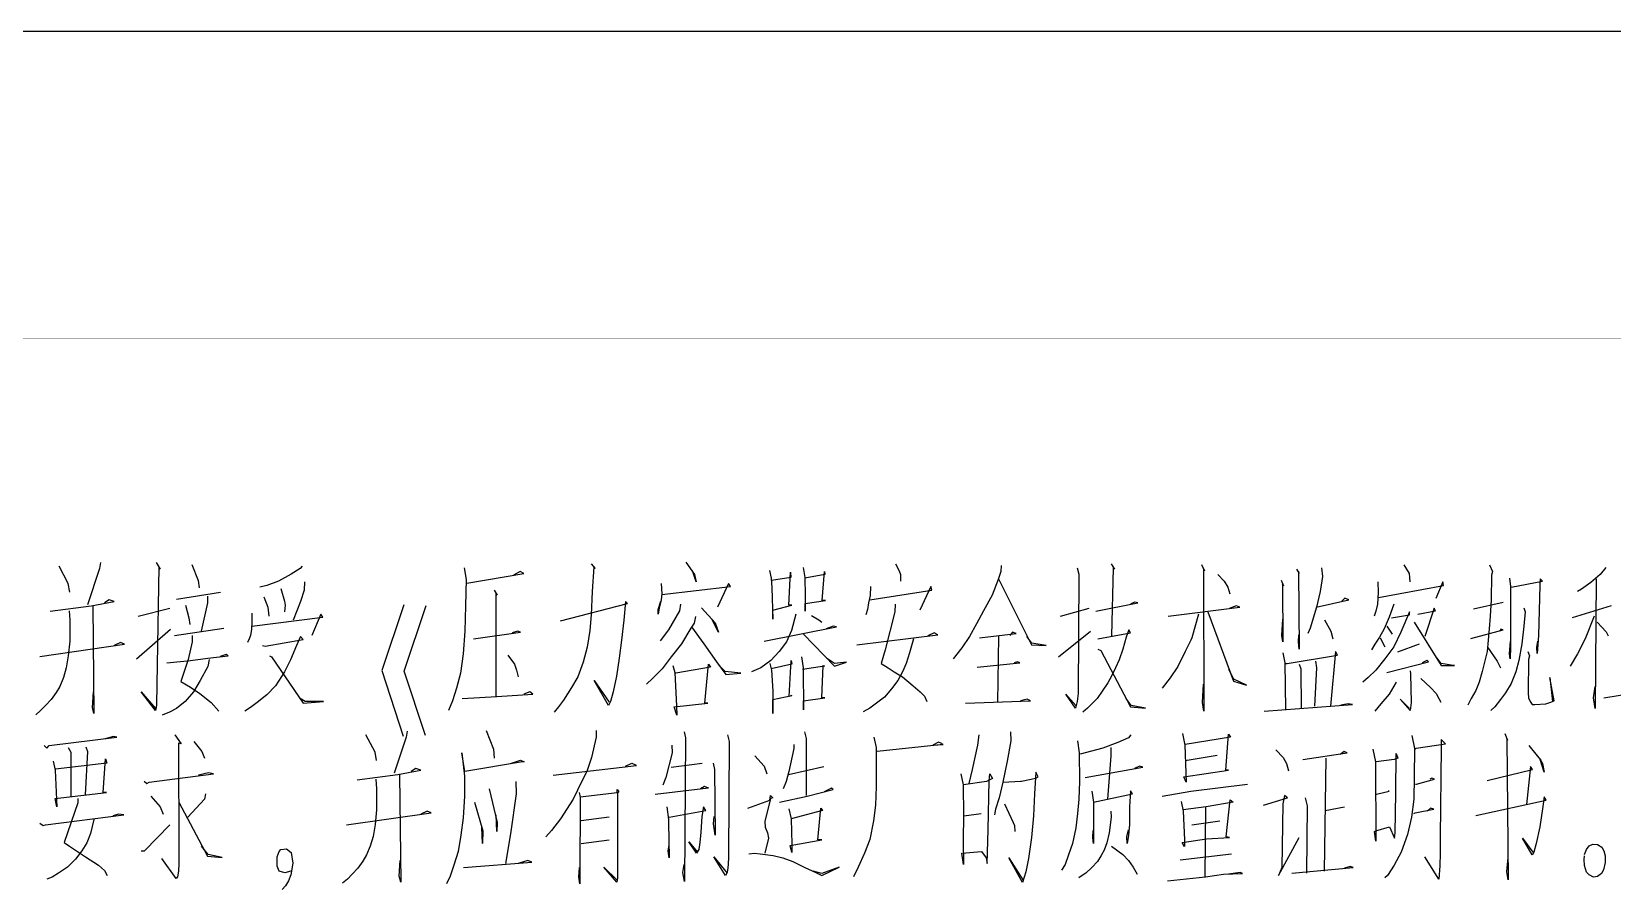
# Model space of a CAD drawing. Extents: x 0 to 2376, y 0 to 3364.
# Drawn here: x 2043 to 2249.2, y 3252.1 to 3364 of the extents above; entities that cross this region are included whole.
import ezdxf

# ---------------------------------------------------------------- set-up
doc = ezdxf.new("R2010")
doc.units = 0
doc.header["$MEASUREMENT"] = 0
doc.layers.add('6', color=7, linetype='Continuous')
doc.layers.add('8', color=7, linetype='Continuous')

# ---------------------------------------------------------------- blocks, each defined once
blk = doc.blocks.new('BLKENT83')
at = {"layer": '8', "color": 15, "linetype": 'Continuous'}
blk.add_line((2376, 3364), (0, 3364), dxfattribs=at)
at = {"layer": '8', "color": 7, "linetype": 'Continuous', "const_width": 0.03}
blk.add_lwpolyline([(2336, 3324), (100, 3324)], dxfattribs=at)
blk = doc.blocks.new('BLKENT139')
at = {"layer": '8', "color": 2, "linetype": 'Continuous'}
for p, q in [((2051.97, 3294.72), (2051.87, 3293.93)), ((2059.24, 3294.72), (2059.77, 3293.85)), ((2063.9, 3294.48), (2064.73, 3292.36)), ((2115.97, 3294.56), (2116.5, 3293.93)), ((2128.31, 3294.79), (2129.46, 3293.15)), ((2155.66, 3294.56), (2156.13, 3293.62)), ((2183.79, 3294.56), (2184.21, 3293.85)), ((2195.56, 3294.48), (2195.97, 3293.62)), ((2221.96, 3294.4), (2222.64, 3293.3)), ((2233.15, 3294.4), (2233.52, 3293.54)), ((2047.79, 3291.97), (2046.59, 3294.24)), ((2051.87, 3293.93), (2050.3, 3289.22)), ((2059.61, 3294.17), (2059.4, 3281.38)), ((2059.77, 3293.85), (2059.61, 3294.17)), ((2064.73, 3292.36), (2064.84, 3291.42)), ((2076.86, 3293.22), (2075.19, 3292.28)), ((2078.01, 3293.93), (2076.86, 3293.22)), ((2078.28, 3294.24), (2078.01, 3293.93)), ((2099.4, 3294.01), (2099.66, 3292.52)), ((2099.66, 3292.52), (2099.61, 3289.07)), ((2099.77, 3292.05), (2107.19, 3293.3)), ((2106.72, 3293.54), (2105.83, 3293.07)), ((2107.19, 3293.3), (2106.72, 3293.54)), ((2116.34, 3294.17), (2116.13, 3290.95)), ((2116.5, 3293.93), (2116.34, 3294.17)), ((2129.67, 3292.21), (2129.2, 3293.62)), ((2129.46, 3293.15), (2129.67, 3292.21)), ((2139.24, 3293.7), (2139.45, 3292.68)), ((2139.45, 3292.68), (2139.56, 3291.42)), ((2142.01, 3292.75), (2139.5, 3292.36)), ((2141.75, 3289.15), (2141.96, 3293.46)), ((2141.96, 3293.46), (2142.01, 3292.75)), ((2143.63, 3294.09), (2143.84, 3292.75)), ((2146.46, 3293.15), (2143.84, 3292.68)), ((2143.84, 3292.75), (2143.9, 3290.4)), ((2146.09, 3289.77), (2146.41, 3293.54)), ((2146.41, 3293.54), (2146.46, 3293.15)), ((2156.13, 3293.62), (2156.34, 3293.15)), ((2156.34, 3293.15), (2156.34, 3292.75)), ((2156.34, 3292.75), (2156.34, 3292.28)), ((2169.05, 3292.52), (2168.26, 3290.48)), ((2169.41, 3293.54), (2169.05, 3292.52)), ((2169.1, 3292.6), (2173.39, 3283.97)), ((2169.46, 3294.32), (2169.41, 3293.54)), ((2179.35, 3294.01), (2179.56, 3293.22)), ((2179.56, 3293.22), (2179.5, 3277.62)), ((2184.05, 3294.01), (2183.84, 3285.15)), ((2184.21, 3293.85), (2184.05, 3294.01)), ((2195.97, 3293.62), (2195.82, 3293.93)), ((2195.82, 3293.93), (2195.87, 3275.34)), ((2197.7, 3293.15), (2198.54, 3292.28)), ((2205.96, 3292.44), (2206.27, 3291.66)), ((2207.95, 3293.85), (2208.31, 3293.3)), ((2208.31, 3293.3), (2208.21, 3293.54)), ((2208.21, 3293.54), (2208.31, 3283.42)), ((2211.35, 3292.91), (2211.03, 3290.95)), ((2211.24, 3294.01), (2211.35, 3292.91)), ((2222.64, 3293.3), (2222.69, 3292.75)), ((2222.69, 3292.75), (2222.74, 3292.21)), ((2233.41, 3293.07), (2233.36, 3289.85)), ((2233.52, 3293.54), (2233.41, 3293.07)), ((2235.76, 3292.68), (2235.87, 3291.58)), ((2239.74, 3292.6), (2239.69, 3291.73)), ((2240.05, 3292.28), (2239.74, 3292.6)), ((2247.58, 3293.15), (2246.33, 3292.13)), ((2247.06, 3292.6), (2246.9, 3275.66)), ((2248.31, 3294.09), (2247.58, 3293.15)), ((2048, 3290.87), (2047.79, 3291.97)), ((2061.91, 3289.93), (2067.66, 3290.87)), ((2065.94, 3290.32), (2065.94, 3289.46)), ((2073.67, 3291.73), (2072.78, 3291.5)), ((2073.31, 3290.24), (2073.83, 3288.91)), ((2075.19, 3292.28), (2073.67, 3291.73)), ((2075.5, 3291.34), (2075.97, 3289.7)), ((2078.54, 3291.11), (2078.07, 3289.62)), ((2078.59, 3292.21), (2078.54, 3291.11)), ((2103.32, 3291.11), (2103.74, 3290.48)), ((2103.74, 3290.48), (2103.53, 3290.64)), ((2103.53, 3290.64), (2103.53, 3277.3)), ((2116.13, 3290.95), (2115.97, 3287.89)), ((2125.12, 3291.97), (2125.18, 3290.64)), ((2125.18, 3290.64), (2125.12, 3289.85)), ((2125.18, 3290.56), (2134.17, 3291.58)), ((2133.91, 3291.97), (2132.44, 3288.91)), ((2134.17, 3291.58), (2133.91, 3291.97)), ((2139.56, 3291.42), (2139.66, 3287.34)), ((2143.9, 3290.4), (2143.9, 3288.36)), ((2152.37, 3290.4), (2152.16, 3289.46)), ((2152.31, 3289.85), (2160.42, 3291.11)), ((2152.42, 3291.58), (2152.37, 3290.4)), ((2160.26, 3291.58), (2158.85, 3288.52)), ((2160.42, 3291.11), (2160.26, 3291.58)), ((2168.26, 3290.48), (2167.16, 3288.44)), ((2198.54, 3292.28), (2199.01, 3291.5)), ((2199.01, 3291.5), (2199.27, 3290.64)), ((2206.27, 3291.66), (2206.12, 3291.89)), ((2206.12, 3291.89), (2206.17, 3284.36)), ((2211.03, 3290.95), (2210.56, 3288.91)), ((2218.61, 3290.79), (2218.51, 3289.3)), ((2218.56, 3292.21), (2218.61, 3290.79)), ((2218.67, 3290.17), (2227.14, 3291.73)), ((2227.03, 3292.21), (2226.14, 3290.01)), ((2227.14, 3291.73), (2227.03, 3292.21)), ((2235.87, 3291.58), (2235.87, 3283.73)), ((2235.97, 3291.5), (2240.05, 3292.28)), ((2239.69, 3291.73), (2239.53, 3285.22)), ((2245.12, 3291.26), (2244.6, 3290.95)), ((2246.33, 3292.13), (2245.12, 3291.26)), ((2045.44, 3288.36), (2050.77, 3289.07)), ((2047.9, 3288.44), (2048, 3287.19)), ((2050.77, 3289.07), (2053.75, 3289.62)), ((2050.98, 3289.07), (2051.14, 3275.03)), ((2053.13, 3289.85), (2052.5, 3289.46)), ((2053.75, 3289.62), (2053.13, 3289.85)), ((2056.89, 3287.73), (2061.02, 3288.75)), ((2063.06, 3289.15), (2063.53, 3287.5)), ((2065.94, 3289.46), (2065.1, 3285.77)), ((2073.83, 3288.91), (2073.94, 3287.73)), ((2075.97, 3289.7), (2076.08, 3289.15)), ((2076.08, 3289.15), (2075.97, 3288.28)), ((2078.07, 3289.62), (2077.12, 3287.19)), ((2091.56, 3289.19), (2088.68, 3280.63)), ((2091.61, 3280.55), (2094.48, 3289.11)), ((2099.61, 3289.07), (2099.5, 3285.77)), ((2112, 3287.11), (2120.73, 3289.38)), ((2120.47, 3289.62), (2120.26, 3287.19)), ((2120.73, 3289.38), (2120.47, 3289.62)), ((2124.71, 3288.6), (2125.07, 3289.7)), ((2124.86, 3288.75), (2124.71, 3287.97)), ((2124.71, 3287.97), (2124.71, 3288.6)), ((2125.12, 3289.85), (2124.86, 3288.75)), ((2127.48, 3288.44), (2126.07, 3285.93)), ((2127.63, 3289.3), (2127.48, 3288.44)), ((2130.35, 3288.83), (2132.13, 3286.87)), ((2139.66, 3288.52), (2142.17, 3289.15)), ((2139.66, 3287.34), (2139.66, 3288.52)), ((2142.17, 3289.15), (2141.75, 3289.15)), ((2143.9, 3289.38), (2146.56, 3289.77)), ((2143.9, 3288.36), (2143.9, 3289.38)), ((2146.56, 3289.77), (2146.09, 3289.77)), ((2152, 3288.6), (2151.79, 3287.89)), ((2152.16, 3289.46), (2152, 3288.6)), ((2155.56, 3288.28), (2154.3, 3283.34)), ((2155.61, 3289.3), (2155.56, 3288.28)), ((2167.16, 3288.44), (2166.22, 3286.72)), ((2177.2, 3287.73), (2180.92, 3288.75)), ((2181.8, 3288.36), (2187.29, 3289.46)), ((2186.82, 3289.54), (2186.3, 3289.3)), ((2187.29, 3289.46), (2186.82, 3289.54)), ((2191.22, 3287.73), (2200.58, 3288.91)), ((2196.39, 3288.28), (2199.74, 3279.26)), ((2200.16, 3289.07), (2199.27, 3288.75)), ((2200.58, 3288.91), (2200.16, 3289.07)), ((2210.56, 3288.91), (2209.73, 3286.17)), ((2210.51, 3288.91), (2214.8, 3289.85)), ((2214.27, 3290.09), (2213.86, 3289.7)), ((2214.8, 3289.85), (2214.27, 3290.09)), ((2218.3, 3288.36), (2218.09, 3287.73)), ((2218.51, 3289.3), (2218.3, 3288.36)), ((2220.65, 3289.3), (2220.03, 3287.58)), ((2222.69, 3288.28), (2221.59, 3285.62)), ((2222.69, 3287.89), (2222.69, 3288.28)), ((2223.79, 3287.97), (2226.09, 3288.44)), ((2225.93, 3288.75), (2224.68, 3285.07)), ((2226.09, 3288.44), (2225.93, 3288.75)), ((2231.06, 3288.68), (2234.93, 3289.54)), ((2233.36, 3289.85), (2233.2, 3287.73)), ((2237.59, 3288.83), (2237.8, 3288.28)), ((2237.8, 3288.28), (2237.59, 3286.4)), ((2248.99, 3289.07), (2243.92, 3287.5)), ((2048, 3287.19), (2048, 3284.44)), ((2061.65, 3285.22), (2068.08, 3286.17)), ((2063.53, 3287.5), (2063.63, 3286.64)), ((2071.74, 3286.95), (2071.69, 3286.01)), ((2071.74, 3288.13), (2071.74, 3286.95)), ((2071.74, 3286.4), (2080.99, 3287.58)), ((2080.73, 3287.97), (2079.53, 3285.22)), ((2080.99, 3287.58), (2080.73, 3287.97)), ((2115.97, 3287.89), (2115.82, 3285.85)), ((2120.26, 3287.19), (2119.95, 3284.6)), ((2128.99, 3286.17), (2127.74, 3284.13)), ((2129.41, 3286.79), (2128.99, 3286.17)), ((2129.05, 3286.32), (2130.67, 3284.13)), ((2129.57, 3287.66), (2129.41, 3286.79)), ((2132.6, 3285.62), (2131.77, 3287.26)), ((2132.13, 3286.87), (2132.6, 3285.62)), ((2138.56, 3284.44), (2147.97, 3286.32)), ((2142.69, 3287.97), (2142.12, 3285.85)), ((2144.73, 3287.81), (2145.67, 3287.26)), ((2145.67, 3287.26), (2146.04, 3286.95)), ((2147.56, 3286.4), (2146.61, 3286.09)), ((2147.97, 3286.32), (2147.56, 3286.4)), ((2166.22, 3286.72), (2165.33, 3285.07)), ((2195.19, 3287.97), (2194.3, 3284.91)), ((2206.07, 3285.22), (2206.17, 3287.34)), ((2209.73, 3286.17), (2209.46, 3285.46)), ((2211.61, 3287.26), (2212.44, 3285.77)), ((2220.03, 3287.58), (2219.4, 3286.09)), ((2219.76, 3286.4), (2220.44, 3285.38)), ((2220.34, 3287.5), (2222.69, 3287.89)), ((2223.32, 3286.95), (2226.82, 3281.3)), ((2233.2, 3287.73), (2233.1, 3286.09)), ((2237.59, 3286.4), (2237.33, 3284.13)), ((2246.8, 3287.73), (2245.59, 3284.75)), ((2247.16, 3286.95), (2248.37, 3285.7)), ((2044.08, 3282.48), (2055.11, 3284.05)), ((2048, 3284.44), (2047.79, 3282.56)), ((2054.59, 3284.28), (2053.75, 3283.89)), ((2055.11, 3284.05), (2054.59, 3284.28)), ((2056.68, 3282.17), (2061.13, 3286.01)), ((2063.95, 3284.36), (2063.43, 3282.09)), ((2063.95, 3285.22), (2063.95, 3284.36)), ((2071.37, 3284.75), (2071.16, 3284.28)), ((2071.53, 3285.22), (2071.37, 3284.75)), ((2071.69, 3286.01), (2071.53, 3285.22)), ((2073.46, 3283.81), (2078.43, 3284.68)), ((2078.07, 3285.07), (2077.54, 3283.89)), ((2078.43, 3284.68), (2078.07, 3285.07)), ((2099.5, 3285.77), (2099.29, 3282.79)), ((2100.65, 3284.75), (2106.77, 3285.62)), ((2106.41, 3285.77), (2105.67, 3285.54)), ((2106.77, 3285.62), (2106.41, 3285.77)), ((2115.82, 3285.85), (2115.45, 3283.66)), ((2119.95, 3284.6), (2119.63, 3282.24)), ((2126.07, 3285.93), (2124.97, 3284.52)), ((2127.74, 3284.13), (2126.43, 3282.4)), ((2130.67, 3284.13), (2132.34, 3281.77)), ((2141.44, 3284.36), (2140.5, 3283.11)), ((2142.12, 3285.85), (2141.44, 3284.36)), ((2143.69, 3285.38), (2147.71, 3281.22)), ((2150.64, 3283.97), (2161.2, 3285.3)), ((2158.01, 3284.75), (2157.49, 3282.95)), ((2160.73, 3285.54), (2159.9, 3285.15)), ((2161.2, 3285.3), (2160.73, 3285.54)), ((2165.33, 3285.07), (2164.34, 3283.58)), ((2166.64, 3284.91), (2171.4, 3285.46)), ((2169.1, 3285.07), (2168.99, 3276.44)), ((2170.93, 3285.62), (2170.56, 3285.22)), ((2171.4, 3285.46), (2170.93, 3285.62)), ((2173.44, 3284.21), (2172.81, 3285.07)), ((2175.32, 3283.89), (2173.44, 3284.21)), ((2176.94, 3282.4), (2181.12, 3285.77)), ((2182.07, 3284.75), (2186.3, 3285.54)), ((2185.73, 3284.99), (2185.31, 3283.42)), ((2186.09, 3285.93), (2185.73, 3284.99)), ((2186.3, 3285.54), (2186.09, 3285.93)), ((2194.2, 3284.6), (2193.46, 3283.11)), ((2194.3, 3284.91), (2194.2, 3284.6)), ((2206.17, 3284.36), (2206.07, 3285.22)), ((2208.21, 3284.36), (2208.26, 3285.3)), ((2208.31, 3283.42), (2208.21, 3284.36)), ((2212.44, 3285.77), (2212.71, 3284.75)), ((2218.2, 3284.05), (2217.73, 3283.34)), ((2218.77, 3284.99), (2218.2, 3284.05)), ((2219.4, 3286.09), (2218.77, 3284.99)), ((2218.88, 3284.91), (2219.5, 3283.73)), ((2221.59, 3285.62), (2220.65, 3283.73)), ((2223.95, 3284.05), (2221.12, 3283.03)), ((2230.69, 3284.83), (2234.93, 3285.93)), ((2232.94, 3284.6), (2232.84, 3283.11)), ((2233.1, 3286.09), (2232.94, 3284.6)), ((2234.61, 3286.01), (2234.46, 3285.77)), ((2234.93, 3285.93), (2234.61, 3286.01)), ((2235.76, 3282.79), (2235.87, 3284.44)), ((2237.33, 3284.13), (2236.97, 3281.93)), ((2239.32, 3283.66), (2239.42, 3284.44)), ((2239.53, 3285.22), (2239.37, 3282.87)), ((2245.59, 3284.75), (2244.6, 3282.79)), ((2248.37, 3285.7), (2248.63, 3285.15)), ((2047.79, 3282.56), (2047.53, 3280.99)), ((2063.43, 3282.09), (2062.48, 3279.19)), ((2063.74, 3281.93), (2065.99, 3282.24)), ((2065.99, 3282.24), (2068.65, 3282.56)), ((2066.14, 3282.09), (2065.99, 3281.15)), ((2068.39, 3282.72), (2067.61, 3282.48)), ((2068.65, 3282.56), (2068.39, 3282.72)), ((2073.1, 3283.89), (2073.46, 3283.81)), ((2074.04, 3282.56), (2074.3, 3282.4)), ((2074.3, 3282.4), (2078.43, 3276.36)), ((2076.76, 3282.01), (2075.97, 3280.44)), ((2077.54, 3283.89), (2076.76, 3282.01)), ((2099.29, 3282.79), (2098.93, 3280.28)), ((2105.1, 3282.64), (2105.99, 3281.46)), ((2115.45, 3283.66), (2114.93, 3281.7)), ((2119.63, 3282.24), (2119.27, 3279.89)), ((2126.43, 3282.4), (2125.23, 3280.83)), ((2140.5, 3283.11), (2139.4, 3281.93)), ((2143.43, 3282.4), (2143.63, 3280.99)), ((2147.71, 3281.54), (2146.67, 3282.24)), ((2154.3, 3283.34), (2153.78, 3281.54)), ((2157.49, 3282.95), (2157.07, 3281.54)), ((2164.34, 3283.58), (2163.19, 3282.17)), ((2173.39, 3283.97), (2175.32, 3283.89)), ((2182.07, 3283.42), (2182.43, 3283.26)), ((2182.43, 3283.26), (2186.3, 3275.89)), ((2184.84, 3282.01), (2184.37, 3280.99)), ((2185.31, 3283.42), (2184.84, 3282.01)), ((2193.46, 3283.11), (2192.47, 3281.15)), ((2206.17, 3282.95), (2206.43, 3281.62)), ((2206.74, 3281.54), (2213.33, 3282.64)), ((2213.07, 3283.11), (2212.39, 3275.97)), ((2213.33, 3282.64), (2213.07, 3283.11)), ((2219.5, 3282.17), (2218.3, 3280.68)), ((2220.65, 3283.73), (2219.5, 3282.17)), ((2226.82, 3281.54), (2226.3, 3282.24)), ((2232.84, 3283.11), (2232.47, 3281.7)), ((2232.89, 3283.66), (2234.14, 3281.85)), ((2235.82, 3282.17), (2235.76, 3282.79)), ((2235.87, 3283.73), (2235.82, 3282.17)), ((2238.12, 3283.11), (2238.33, 3282.56)), ((2238.22, 3282.09), (2238.17, 3277.7)), ((2238.33, 3282.56), (2238.22, 3282.09)), ((2239.37, 3282.87), (2239.32, 3283.66)), ((2244.6, 3282.79), (2243.66, 3281.22)), ((2047.53, 3280.99), (2047.16, 3279.73)), ((2059.4, 3281.38), (2059.29, 3276.21)), ((2060.65, 3281.62), (2063.74, 3281.93)), ((2065.99, 3281.15), (2064.99, 3279.34)), ((2075.97, 3280.44), (2074.82, 3278.64)), ((2088.68, 3280.63), (2091.45, 3272.07)), ((2094.38, 3272.15), (2091.61, 3280.55)), ((2098.93, 3280.28), (2098.41, 3278.32)), ((2105.99, 3281.46), (2106.25, 3280.68)), ((2106.25, 3280.68), (2106.46, 3279.81)), ((2114.93, 3281.7), (2114.25, 3279.81)), ((2125.23, 3280.83), (2123.97, 3279.58)), ((2126.64, 3281.3), (2126.9, 3280.36)), ((2126.9, 3280.36), (2127.11, 3275.97)), ((2131.56, 3281.07), (2127.01, 3280.28)), ((2130.82, 3276.36), (2131.29, 3281.46)), ((2131.29, 3281.46), (2131.56, 3281.07)), ((2132.34, 3281.77), (2133.54, 3280.13)), ((2133.44, 3280.52), (2132.6, 3281.38)), ((2135.48, 3280.28), (2133.44, 3280.52)), ((2133.54, 3280.13), (2135.48, 3280.28)), ((2138.09, 3280.99), (2136.89, 3280.44)), ((2139.4, 3281.93), (2138.09, 3280.99)), ((2139.29, 3281.54), (2139.5, 3280.68)), ((2142.17, 3281.46), (2139.45, 3280.83)), ((2139.5, 3280.68), (2139.66, 3277.93)), ((2141.8, 3277.22), (2142.07, 3281.93)), ((2142.07, 3281.93), (2142.17, 3281.46)), ((2146.41, 3281.22), (2143.53, 3280.75)), ((2143.63, 3280.99), (2143.69, 3275.5)), ((2146.04, 3277.07), (2146.25, 3281.3)), ((2146.25, 3281.3), (2146.41, 3281.22)), ((2147.71, 3281.22), (2149.28, 3281.7)), ((2149.28, 3281.7), (2147.71, 3281.54)), ((2153.78, 3281.54), (2154.72, 3280.99)), ((2154.72, 3280.99), (2155.5, 3280.44)), ((2155.5, 3280.44), (2156.6, 3279.81)), ((2156.6, 3280.44), (2155.97, 3279.34)), ((2157.07, 3281.54), (2156.6, 3280.44)), ((2166.33, 3281.07), (2171.87, 3281.62)), ((2171.56, 3281.77), (2171.14, 3281.62)), ((2171.87, 3281.62), (2171.56, 3281.77)), ((2183.9, 3279.97), (2183.37, 3279.03)), ((2184.37, 3280.99), (2183.9, 3279.97)), ((2192.47, 3281.15), (2191.48, 3279.66)), ((2199.79, 3279.5), (2199.16, 3280.75)), ((2206.43, 3281.62), (2206.54, 3275.58)), ((2206.43, 3281.54), (2206.74, 3281.54)), ((2208.31, 3281.46), (2208.52, 3280.83)), ((2208.52, 3280.83), (2208.57, 3275.66)), ((2210.56, 3280.99), (2210.3, 3275.97)), ((2210.46, 3281.85), (2210.56, 3280.99)), ((2218.3, 3280.68), (2217.31, 3279.73)), ((2219.76, 3280.36), (2225.2, 3281.77)), ((2222.8, 3280.6), (2222.85, 3280.21)), ((2222.85, 3280.21), (2222.9, 3276.44)), ((2224.94, 3281.93), (2224.37, 3281.62)), ((2225.2, 3281.77), (2224.94, 3281.93)), ((2228.39, 3281.3), (2226.82, 3281.54)), ((2226.82, 3281.3), (2228.55, 3281.3)), ((2228.55, 3281.3), (2228.39, 3281.3)), ((2232.16, 3280.52), (2231.79, 3279.11)), ((2232.47, 3281.7), (2232.16, 3280.52)), ((2234.14, 3281.85), (2234.56, 3280.99)), ((2236.55, 3280.44), (2235.97, 3278.95)), ((2236.97, 3281.93), (2236.55, 3280.44)), ((2046.69, 3278.56), (2046.22, 3277.77)), ((2047.16, 3279.73), (2046.69, 3278.56)), ((2062.48, 3279.19), (2063.74, 3278.48)), ((2063.74, 3278.48), (2064.94, 3277.62)), ((2064.99, 3279.34), (2064.11, 3277.85)), ((2074.82, 3278.64), (2073.67, 3277.46)), ((2098.41, 3278.32), (2097.88, 3276.68)), ((2113.41, 3278.4), (2112.37, 3276.75)), ((2114.25, 3279.81), (2113.41, 3278.4)), ((2118.22, 3276.05), (2116.39, 3279.34)), ((2116.39, 3279.34), (2118.33, 3276.52)), ((2119.27, 3279.89), (2118.85, 3277.85)), ((2123.97, 3279.58), (2123.19, 3278.87)), ((2139.66, 3277.93), (2139.66, 3277.54)), ((2155.14, 3278.24), (2154.25, 3277.15)), ((2155.97, 3279.34), (2155.14, 3278.24)), ((2156.6, 3279.81), (2157.96, 3278.64)), ((2157.96, 3278.64), (2158.9, 3277.85)), ((2182.64, 3277.93), (2181.96, 3276.99)), ((2183.37, 3279.03), (2182.64, 3277.93)), ((2191.48, 3279.66), (2190.43, 3278.32)), ((2195.71, 3276.44), (2195.82, 3278.87)), ((2199.74, 3279.26), (2201.46, 3278.72)), ((2201.46, 3278.72), (2199.79, 3279.5)), ((2217.31, 3279.73), (2216.63, 3279.11)), ((2220.97, 3279.11), (2220.03, 3277.54)), ((2224.16, 3279.58), (2225.46, 3278.4)), ((2225.46, 3278.4), (2226.2, 3277.62)), ((2231.37, 3278.01), (2230.74, 3276.99)), ((2231.79, 3279.11), (2231.37, 3278.01)), ((2235.97, 3278.95), (2235.24, 3277.7)), ((2241.57, 3276.68), (2240.99, 3279.73)), ((2240.99, 3279.73), (2241.36, 3276.6)), ((2246.69, 3277.07), (2246.9, 3278.56)), ((2248.05, 3277.07), (2254.9, 3278.17)), ((2044.81, 3276.05), (2044.18, 3275.42)), ((2045.54, 3276.83), (2044.81, 3276.05)), ((2046.22, 3277.77), (2045.54, 3276.83)), ((2050.93, 3275.81), (2051.09, 3277.85)), ((2051.14, 3275.03), (2050.93, 3275.81)), ((2059.14, 3275.42), (2057.31, 3277.85)), ((2057.31, 3277.85), (2059.14, 3275.66)), ((2059.24, 3275.81), (2059.14, 3275.42)), ((2059.29, 3276.21), (2059.24, 3275.81)), ((2063.01, 3276.6), (2061.91, 3275.66)), ((2064.11, 3277.85), (2063.01, 3276.6)), ((2064.94, 3277.62), (2066.41, 3276.44)), ((2066.41, 3276.44), (2067.4, 3275.34)), ((2071.53, 3275.81), (2070.8, 3275.34)), ((2072.42, 3276.44), (2071.53, 3275.81)), ((2073.67, 3277.46), (2072.42, 3276.44)), ((2078.69, 3276.6), (2078.01, 3276.99)), ((2078.43, 3276.36), (2081.05, 3276.6)), ((2081.05, 3276.6), (2078.69, 3276.6)), ((2097.88, 3276.68), (2097.36, 3275.42)), ((2099.14, 3276.99), (2103.69, 3277.22)), ((2103.69, 3277.22), (2108.39, 3277.54)), ((2107.97, 3277.85), (2107.19, 3277.54)), ((2108.39, 3277.54), (2107.97, 3277.85)), ((2111.74, 3275.89), (2111.16, 3275.19)), ((2112.37, 3276.75), (2111.74, 3275.89)), ((2118.48, 3276.6), (2118.22, 3276.05)), ((2118.85, 3277.85), (2118.48, 3276.6)), ((2126.8, 3275.89), (2131.19, 3276.36)), ((2127.16, 3274.79), (2126.8, 3275.89)), ((2127.11, 3275.97), (2127.16, 3274.79)), ((2131.19, 3276.36), (2130.82, 3276.36)), ((2139.66, 3277.54), (2139.66, 3275.03)), ((2139.66, 3276.83), (2142.17, 3277.38)), ((2139.66, 3275.03), (2139.66, 3276.83)), ((2142.17, 3277.38), (2141.8, 3277.22)), ((2143.69, 3276.68), (2146.46, 3277.07)), ((2143.69, 3275.5), (2143.69, 3276.68)), ((2146.46, 3277.07), (2146.04, 3277.07)), ((2153.2, 3276.36), (2152.31, 3275.73)), ((2154.25, 3277.15), (2153.2, 3276.36)), ((2158.9, 3277.85), (2159.43, 3277.3)), ((2159.43, 3277.3), (2159.74, 3276.6)), ((2164.81, 3276.36), (2173.28, 3276.68)), ((2172.86, 3276.91), (2171.97, 3276.68)), ((2173.28, 3276.68), (2172.86, 3276.91)), ((2179.14, 3275.73), (2177.88, 3277.54)), ((2177.88, 3277.54), (2179.19, 3276.05)), ((2179.35, 3276.6), (2179.14, 3275.73)), ((2179.5, 3277.62), (2179.35, 3276.6)), ((2181.28, 3276.28), (2180.71, 3275.73)), ((2181.96, 3276.99), (2181.28, 3276.28)), ((2186.41, 3276.05), (2185.73, 3276.99)), ((2186.3, 3275.89), (2188.29, 3275.73)), ((2188.29, 3275.73), (2186.41, 3276.05)), ((2195.87, 3275.34), (2195.71, 3276.44)), ((2203.76, 3275.34), (2215.27, 3276.21)), ((2214.69, 3276.28), (2213.75, 3276.13)), ((2215.27, 3276.21), (2214.69, 3276.28)), ((2218.98, 3276.28), (2218.2, 3275.34)), ((2220.03, 3277.54), (2218.98, 3276.28)), ((2222.8, 3275.42), (2221.49, 3276.91)), ((2221.49, 3276.91), (2222.69, 3275.66)), ((2222.9, 3276.44), (2222.8, 3275.42)), ((2226.2, 3277.62), (2226.51, 3276.99)), ((2226.51, 3276.99), (2226.77, 3276.52)), ((2230.74, 3276.99), (2230.33, 3276.13)), ((2233.83, 3275.89), (2233.31, 3275.42)), ((2234.56, 3276.83), (2233.83, 3275.89)), ((2235.24, 3277.7), (2234.56, 3276.83)), ((2238.17, 3277.7), (2238.22, 3277.07)), ((2238.22, 3277.07), (2238.43, 3276.6)), ((2238.43, 3276.6), (2238.69, 3276.21)), ((2238.69, 3276.21), (2239.06, 3276.21)), ((2239.06, 3276.21), (2240.47, 3276.28)), ((2240.47, 3276.28), (2240.99, 3276.44)), ((2240.99, 3276.44), (2241.57, 3276.68)), ((2246.9, 3275.66), (2246.69, 3277.07)), ((2044.18, 3275.42), (2043.56, 3274.87)), ((2060.97, 3275.19), (2060.03, 3274.79)), ((2061.91, 3275.66), (2060.97, 3275.19)), ((2152.31, 3275.73), (2151.43, 3275.26)), ((2180.71, 3275.73), (2180.08, 3275.19)), ((2045.28, 3270.83), (2054.12, 3271.93)), ((2053.7, 3272.01), (2052.6, 3271.7)), ((2054.12, 3271.93), (2053.7, 3272.01)), ((2061.7, 3272.24), (2062.49, 3271.07)), ((2087.79, 3269.97), (2086.59, 3272.24)), ((2091.87, 3271.93), (2090.3, 3267.22)), ((2091.98, 3272.72), (2091.87, 3271.93)), ((2102.28, 3272.79), (2103.22, 3270.36)), ((2116.65, 3271.93), (2116.03, 3269.26)), ((2116.65, 3272.79), (2116.65, 3271.93)), ((2128.11, 3272.64), (2128.26, 3271.85)), ((2128.26, 3271.85), (2128.16, 3253.11)), ((2133.75, 3272.24), (2133.96, 3271.38)), ((2143.79, 3272.64), (2144, 3271.77)), ((2144, 3271.77), (2144, 3267.38)), ((2152.84, 3271.93), (2153.15, 3270.6)), ((2166.54, 3272.24), (2166.38, 3270.91)), ((2170.67, 3272.64), (2170.72, 3271.46)), ((2186.04, 3271.85), (2184.68, 3271.22)), ((2186.35, 3272.24), (2186.04, 3271.85)), ((2193.1, 3272.4), (2193.41, 3270.91)), ((2199.37, 3271.93), (2193.46, 3270.99)), ((2198.75, 3267.62), (2199.11, 3272.32)), ((2199.11, 3272.32), (2199.37, 3271.93)), ((2223.01, 3272.17), (2223.37, 3270.44)), ((2235.14, 3272.4), (2235.5, 3271.54)), ((2235.5, 3271.54), (2235.4, 3271.7)), ((2235.4, 3271.7), (2235.56, 3253.34)), ((2044.66, 3270.83), (2044.97, 3270.52)), ((2044.97, 3270.52), (2045.28, 3270.83)), ((2047.79, 3270.6), (2048.11, 3269.97)), ((2048.11, 3269.97), (2048.11, 3264.09)), ((2050.3, 3270.05), (2049.99, 3264.4)), ((2050.09, 3270.68), (2050.3, 3270.05)), ((2062.49, 3271.07), (2062.17, 3271.15)), ((2062.17, 3271.15), (2062.22, 3256.64)), ((2064.16, 3271.38), (2065.2, 3270.05)), ((2065.2, 3270.05), (2065.57, 3269.19)), ((2088, 3268.87), (2087.79, 3269.97)), ((2099.5, 3267.46), (2099.09, 3269.89)), ((2099.09, 3269.89), (2099.45, 3266.83)), ((2103.22, 3270.36), (2103.32, 3269.19)), ((2126.54, 3269.89), (2125.7, 3266.68)), ((2126.48, 3270.91), (2126.54, 3269.89)), ((2133.96, 3271.38), (2133.91, 3256.32)), ((2142.43, 3270.44), (2141.75, 3267.46)), ((2142.43, 3270.99), (2142.43, 3270.44)), ((2153.15, 3270.6), (2153.15, 3267.93)), ((2161.88, 3270.99), (2153.26, 3270.05)), ((2161.26, 3271.3), (2160.52, 3270.91)), ((2160.52, 3270.91), (2161.88, 3270.99)), ((2161.78, 3271.07), (2161.26, 3271.3)), ((2166.38, 3270.91), (2165.65, 3267.7)), ((2170.72, 3271.46), (2170.25, 3268.79)), ((2179.4, 3271.46), (2179.61, 3269.89)), ((2179.61, 3269.89), (2179.66, 3266.13)), ((2182.69, 3270.52), (2179.77, 3269.73)), ((2184.68, 3271.22), (2182.69, 3270.52)), ((2183.74, 3270.6), (2183.74, 3269.5)), ((2193.41, 3270.91), (2193.57, 3266.05)), ((2205.28, 3270.28), (2206.22, 3269.26)), ((2208.78, 3269.03), (2214.59, 3269.89)), ((2214.17, 3270.05), (2213.65, 3269.66)), ((2214.59, 3269.89), (2214.17, 3270.05)), ((2217.94, 3270.36), (2218.25, 3268.72)), ((2220.92, 3264.64), (2220.97, 3269.81)), ((2220.97, 3269.81), (2221.18, 3269.19)), ((2223.37, 3270.44), (2223.32, 3266.75)), ((2223.43, 3270.36), (2223.58, 3270.52)), ((2223.58, 3270.52), (2227.4, 3271.07)), ((2226.82, 3270.6), (2226.72, 3258.91)), ((2227.4, 3271.07), (2226.82, 3271.62)), ((2226.82, 3271.62), (2226.82, 3270.6)), ((2238.27, 3270.83), (2239.37, 3269.5)), ((2045.81, 3268.79), (2046.07, 3267.62)), ((2046.07, 3267.62), (2046.28, 3262.83)), ((2052.81, 3268.56), (2046.12, 3267.77)), ((2052.34, 3264.72), (2052.66, 3269.11)), ((2052.66, 3269.11), (2052.81, 3268.56)), ((2090.77, 3267.07), (2093.75, 3267.62)), ((2093.13, 3267.85), (2092.5, 3267.46)), ((2093.75, 3267.62), (2093.13, 3267.85)), ((2107.03, 3268.72), (2099.5, 3267.46)), ((2105.47, 3268.48), (2106.77, 3268.95)), ((2106.77, 3268.95), (2107.24, 3268.72)), ((2107.24, 3268.72), (2107.03, 3268.72)), ((2111.01, 3266.99), (2121.88, 3268.24)), ((2116.03, 3269.26), (2115.4, 3267.46)), ((2121.26, 3268.48), (2120.42, 3268.09)), ((2121.88, 3268.24), (2121.31, 3268.48)), ((2126.43, 3268.01), (2130.46, 3268.56)), ((2131.87, 3268.56), (2132.08, 3267.7)), ((2132.08, 3267.7), (2132.13, 3259.15)), ((2137.31, 3269.5), (2138.56, 3268.17)), ((2138.56, 3268.17), (2138.88, 3267.15)), ((2141.7, 3267.07), (2146.3, 3268.09)), ((2153.15, 3267.93), (2153.15, 3265.5)), ((2165.65, 3267.7), (2165.23, 3265.89)), ((2170.25, 3268.79), (2169.67, 3266.05)), ((2180.39, 3266.68), (2187.92, 3268.01)), ((2183.74, 3269.5), (2183.32, 3263.85)), ((2187.5, 3268.17), (2186.82, 3267.85)), ((2187.92, 3268.01), (2187.5, 3268.17)), ((2193.26, 3266.75), (2199.11, 3267.62)), ((2193.46, 3268.87), (2197.6, 3269.58)), ((2199.11, 3267.62), (2198.75, 3267.62)), ((2206.22, 3269.26), (2206.64, 3268.48)), ((2206.64, 3268.48), (2206.9, 3267.54)), ((2211.77, 3269.19), (2211.56, 3254.44)), ((2218.25, 3268.72), (2218.3, 3258.36)), ((2220.71, 3269.03), (2218.35, 3268.72)), ((2221.18, 3269.19), (2220.71, 3269.03)), ((2232.84, 3266.28), (2238.75, 3267.7)), ((2238.48, 3268.09), (2237.96, 3263.15)), ((2238.75, 3267.7), (2238.48, 3268.09)), ((2239.37, 3269.5), (2239.84, 3268.95)), ((2240.26, 3267.38), (2239.74, 3269.03)), ((2239.84, 3268.95), (2240.05, 3268.48)), ((2240.05, 3268.48), (2240.26, 3267.38)), ((2057.67, 3266.21), (2058.04, 3265.89)), ((2058.04, 3265.89), (2058.35, 3266.05)), ((2058.35, 3266.05), (2066.72, 3267.15)), ((2066.09, 3267.3), (2064.79, 3266.99)), ((2066.72, 3267.15), (2066.09, 3267.3)), ((2085.44, 3266.36), (2090.77, 3267.07)), ((2087.9, 3266.44), (2088, 3265.19)), ((2090.98, 3267.07), (2091.14, 3253.03)), ((2099.45, 3266.83), (2099.45, 3264.24)), ((2106.15, 3266.13), (2106.2, 3264.56)), ((2114.77, 3266.21), (2113.62, 3263.85)), ((2115.4, 3267.46), (2114.77, 3266.21)), ((2125.7, 3266.68), (2125.33, 3265.66)), ((2130.77, 3265.5), (2130.25, 3265.19)), ((2131.19, 3265.34), (2130.77, 3265.5)), ((2141.39, 3266.13), (2141.02, 3265.19)), ((2141.75, 3267.46), (2141.39, 3266.13)), ((2144, 3267.38), (2144, 3264.32)), ((2153.15, 3265.5), (2153.05, 3263.07)), ((2164.18, 3267.15), (2164.5, 3265.73)), ((2164.5, 3265.73), (2164.55, 3261.73)), ((2167.53, 3266.13), (2164.55, 3265.73)), ((2168.31, 3266.52), (2167.53, 3266.13)), ((2167.74, 3259.85), (2167.9, 3266.28)), ((2167.9, 3266.28), (2167.95, 3267.15)), ((2167.95, 3267.15), (2168.31, 3266.52)), ((2169.67, 3266.05), (2169.2, 3264.01)), ((2169.73, 3266.05), (2171.97, 3266.21)), ((2171.97, 3266.21), (2172.08, 3266.21)), ((2172.08, 3266.21), (2173.96, 3266.6)), ((2173.96, 3267.38), (2173.8, 3264.56)), ((2174.28, 3266.75), (2173.96, 3267.38)), ((2173.96, 3266.6), (2174.28, 3266.75)), ((2179.66, 3266.13), (2179.56, 3263.85)), ((2193.57, 3266.05), (2193.26, 3266.75)), ((2194.2, 3264.87), (2201.57, 3265.81)), ((2223.32, 3266.75), (2223.27, 3263.85)), ((2223.48, 3265.81), (2223.63, 3265.81)), ((2223.63, 3265.81), (2225.94, 3266.44)), ((2225.62, 3266.6), (2225.36, 3266.44)), ((2225.94, 3266.44), (2225.62, 3266.6)), ((2046.07, 3263.93), (2052.76, 3264.72)), ((2046.28, 3262.83), (2046.07, 3263.93)), ((2049.05, 3263.93), (2049.05, 3263.38)), ((2052.76, 3264.72), (2052.34, 3264.72)), ((2058.56, 3264.24), (2059.77, 3262.83)), ((2062.22, 3263.46), (2065.94, 3256.4)), ((2065.57, 3263.85), (2063.37, 3261.5)), ((2065.67, 3264.56), (2065.57, 3263.85)), ((2088, 3265.19), (2088, 3262.44)), ((2099.45, 3264.24), (2099.3, 3261.42)), ((2100.76, 3263.46), (2101.86, 3259.7)), ((2102.69, 3265.19), (2103.74, 3260.79)), ((2106.2, 3264.56), (2105.47, 3259.3)), ((2113.62, 3263.85), (2112, 3261.26)), ((2114.41, 3264.72), (2114.56, 3264.09)), ((2114.56, 3264.09), (2114.51, 3253.81)), ((2114.56, 3264.17), (2119.37, 3264.72)), ((2119.37, 3264.72), (2119.37, 3265.11)), ((2119.37, 3265.11), (2119.58, 3264.79)), ((2119.58, 3264.79), (2119.43, 3264.64)), ((2119.43, 3264.64), (2119.43, 3253.58)), ((2124.34, 3264.48), (2131.3, 3265.34)), ((2131.3, 3265.34), (2131.19, 3265.34)), ((2136.42, 3262.68), (2139.3, 3263.7)), ((2139.35, 3263.93), (2138.62, 3260.95)), ((2139.3, 3263.7), (2139.35, 3264.32)), ((2139.35, 3264.32), (2139.66, 3264.01)), ((2139.66, 3264.01), (2139.35, 3263.93)), ((2140.55, 3263.46), (2144.16, 3264.24)), ((2144.16, 3264.24), (2147.56, 3265.11)), ((2147.3, 3265.26), (2146.35, 3264.79)), ((2147.56, 3265.11), (2147.3, 3265.26)), ((2169.2, 3264.01), (2168.73, 3262.52)), ((2173.8, 3264.56), (2173.65, 3261.66)), ((2179.56, 3263.85), (2179.4, 3261.97)), ((2181.28, 3264.87), (2181.49, 3263.46)), ((2181.49, 3263.46), (2186.56, 3264.56)), ((2181.49, 3263.46), (2181.49, 3258.05)), ((2186.3, 3264.95), (2186.2, 3262.83)), ((2186.56, 3264.56), (2186.3, 3264.95)), ((2190.43, 3264.24), (2194.2, 3264.87)), ((2192.94, 3263.54), (2193.2, 3262.28)), ((2199.69, 3263.46), (2196.18, 3262.83)), ((2198.8, 3258.91), (2199.32, 3263.77)), ((2199.32, 3263.77), (2199.69, 3263.46)), ((2203.66, 3263.07), (2206.8, 3264.01)), ((2206.38, 3264.32), (2206.17, 3263.22)), ((2206.8, 3264.01), (2206.38, 3264.32)), ((2209.1, 3264.01), (2209.36, 3262.99)), ((2218.41, 3264.48), (2220.03, 3264.87)), ((2220.03, 3264.87), (2219.92, 3264.87)), ((2220.81, 3259.46), (2220.92, 3264.64)), ((2223.27, 3263.85), (2222.95, 3261.5)), ((2231.37, 3261.73), (2240.52, 3263.7)), ((2240.26, 3264.17), (2240.05, 3262.6)), ((2240.52, 3263.7), (2240.26, 3264.17)), ((2044.81, 3260.48), (2055.01, 3261.81)), ((2049.05, 3263.38), (2047.27, 3258.21)), ((2054.38, 3261.89), (2053.6, 3261.66)), ((2055.01, 3261.81), (2054.38, 3261.89)), ((2059.77, 3262.83), (2060.18, 3261.89)), ((2084.08, 3260.48), (2095.11, 3262.05)), ((2088, 3262.44), (2087.79, 3260.56)), ((2094.59, 3262.28), (2093.75, 3261.89)), ((2095.11, 3262.05), (2094.59, 3262.28)), ((2099.3, 3261.42), (2098.98, 3259.15)), ((2103.69, 3259.62), (2103.58, 3261.81)), ((2118.33, 3261.5), (2114.67, 3261.03)), ((2125.86, 3262.83), (2126.07, 3261.19)), ((2126.17, 3261.5), (2130.93, 3262.36)), ((2130.41, 3261.58), (2130.3, 3259.54)), ((2130.62, 3262.83), (2130.41, 3261.58)), ((2130.93, 3262.36), (2130.62, 3262.83)), ((2131.92, 3260.64), (2132.03, 3261.58)), ((2141.75, 3262.6), (2142.07, 3261.26)), ((2146.14, 3262.36), (2142.07, 3261.26)), ((2145.52, 3258.52), (2145.94, 3262.68)), ((2145.94, 3262.68), (2146.14, 3262.36)), ((2153.05, 3263.07), (2152.79, 3261.03)), ((2164.55, 3261.73), (2164.5, 3258.52)), ((2164.6, 3261.66), (2166.85, 3261.97)), ((2168.73, 3262.52), (2168.58, 3261.81)), ((2169.88, 3263.22), (2171.03, 3260.79)), ((2173.65, 3261.66), (2173.39, 3258.83)), ((2179.4, 3261.97), (2179.19, 3260.09)), ((2183.79, 3261.5), (2183.53, 3259.46)), ((2183.74, 3262.28), (2183.79, 3261.5)), ((2186.2, 3262.83), (2186.2, 3260.56)), ((2196.18, 3262.83), (2193.2, 3262.44)), ((2193.2, 3262.28), (2193.36, 3258.52)), ((2196.08, 3262.83), (2196.03, 3253.73)), ((2206.17, 3263.22), (2206.07, 3254.91)), ((2209.36, 3262.99), (2209.26, 3254.21)), ((2211.71, 3262.36), (2214.22, 3262.83)), ((2222.95, 3261.5), (2222.43, 3259.22)), ((2223.27, 3261.97), (2223.43, 3262.05)), ((2223.43, 3262.05), (2225.88, 3262.52)), ((2225.46, 3262.68), (2224.99, 3262.28)), ((2225.88, 3262.52), (2225.46, 3262.68)), ((2240.05, 3262.6), (2239.69, 3260.24)), ((2044.08, 3260.72), (2044.5, 3260.4)), ((2044.5, 3260.4), (2044.81, 3260.48)), ((2050.67, 3259.38), (2050.2, 3258.13)), ((2051.14, 3261.19), (2050.67, 3259.38)), ((2057.73, 3257.11), (2061.02, 3260.48)), ((2087.79, 3260.56), (2087.53, 3258.99)), ((2101.81, 3258.05), (2101.7, 3260.17)), ((2101.86, 3259.7), (2101.81, 3258.05)), ((2103.74, 3260.79), (2103.69, 3259.62)), ((2110.8, 3259.77), (2110.07, 3258.91)), ((2112, 3261.26), (2110.8, 3259.77)), ((2126.07, 3261.19), (2126.07, 3260.79)), ((2126.07, 3260.79), (2126.17, 3256.17)), ((2130.3, 3259.54), (2130.14, 3258.21)), ((2132.13, 3259.15), (2131.92, 3260.64)), ((2138.62, 3260.95), (2138.67, 3260.17)), ((2138.67, 3260.17), (2138.98, 3259.46)), ((2138.98, 3259.46), (2139.09, 3258.75)), ((2142.07, 3261.26), (2142.17, 3257.97)), ((2152.79, 3261.03), (2152.31, 3258.6)), ((2167.63, 3255.46), (2167.74, 3259.85)), ((2171.03, 3260.79), (2171.19, 3260.4)), ((2171.19, 3260.4), (2171.24, 3259.62)), ((2179.19, 3260.09), (2178.77, 3258.05)), ((2181.39, 3258.83), (2181.44, 3259.77)), ((2183.53, 3259.46), (2183.22, 3258.13)), ((2185.83, 3258.91), (2186.04, 3259.85)), ((2186.2, 3260.56), (2186.04, 3259.15)), ((2194.3, 3260.48), (2197.96, 3261.03)), ((2218.14, 3259.62), (2218.3, 3259.7)), ((2218.3, 3258.36), (2218.14, 3259.62)), ((2218.3, 3259.7), (2220.08, 3260.24)), ((2220.08, 3260.24), (2220.76, 3258.75)), ((2220.76, 3258.75), (2220.81, 3259.46)), ((2239.69, 3260.24), (2239.22, 3258.05)), ((2047.27, 3258.21), (2047.95, 3257.73)), ((2047.95, 3257.73), (2050.04, 3256.32)), ((2050.2, 3258.13), (2049.57, 3257.11)), ((2066.04, 3256.64), (2065.15, 3257.73)), ((2075.3, 3257.03), (2075.5, 3257.27)), ((2075.5, 3257.27), (2076.24, 3257.35)), ((2076.24, 3257.35), (2076.86, 3256.87)), ((2087.16, 3257.73), (2086.69, 3256.56)), ((2087.53, 3258.99), (2087.16, 3257.73)), ((2098.98, 3259.15), (2098.62, 3257.03)), ((2105.47, 3259.3), (2104.79, 3255.46)), ((2114.67, 3258.05), (2118.33, 3258.52)), ((2126.01, 3257.11), (2126.17, 3257.89)), ((2129.73, 3256.79), (2128.73, 3258.28)), ((2128.73, 3258.28), (2129.83, 3256.95)), ((2130.04, 3257.26), (2129.73, 3256.79)), ((2130.14, 3258.21), (2130.04, 3257.26)), ((2139.09, 3258.75), (2138.62, 3256.79)), ((2141.91, 3257.81), (2146.04, 3258.52)), ((2142.17, 3256.87), (2141.91, 3257.81)), ((2142.17, 3257.97), (2142.17, 3256.87)), ((2146.04, 3258.52), (2145.52, 3258.52)), ((2152.31, 3258.6), (2151.63, 3256.79)), ((2164.5, 3258.52), (2164.55, 3255.3)), ((2173.39, 3258.83), (2173.02, 3256.09)), ((2178.77, 3258.05), (2178.25, 3256.56)), ((2181.49, 3258.05), (2181.39, 3258.83)), ((2183.22, 3258.13), (2182.9, 3257.19)), ((2183.84, 3257.73), (2185.31, 3256.64)), ((2185.88, 3258.05), (2185.83, 3258.91)), ((2186.04, 3259.15), (2185.88, 3258.05)), ((2193.05, 3258.21), (2196.24, 3258.68)), ((2193.36, 3257.66), (2193.05, 3258.21)), ((2193.36, 3258.52), (2193.36, 3257.66)), ((2196.24, 3258.68), (2199.22, 3258.83)), ((2199.22, 3258.83), (2198.8, 3258.91)), ((2205.6, 3253.89), (2208.31, 3258.83)), ((2222.43, 3259.22), (2221.6, 3256.95)), ((2226.72, 3258.91), (2226.72, 3256.79)), ((2238.69, 3256.56), (2237.44, 3258.75)), ((2237.44, 3258.75), (2238.8, 3256.95)), ((2239.22, 3258.05), (2238.9, 3256.95)), ((2245.54, 3256.63), (2245.8, 3257.27)), ((2245.8, 3257.27), (2246.12, 3257.75)), ((2246.12, 3257.75), (2246.59, 3257.99)), ((2246.59, 3257.99), (2247.22, 3257.91)), ((2247.22, 3257.91), (2247.79, 3257.59)), ((2247.79, 3257.59), (2248.05, 3257.11)), ((2048.73, 3256.01), (2047.69, 3254.99)), ((2049.57, 3257.11), (2048.73, 3256.01)), ((2050.04, 3256.32), (2051.71, 3255.22)), ((2051.71, 3255.22), (2052.5, 3254.52)), ((2057.31, 3257.11), (2057.73, 3257.11)), ((2061.86, 3253.5), (2059.98, 3256.09)), ((2062.22, 3255.46), (2062.17, 3254.44)), ((2062.22, 3256.64), (2062.22, 3255.46)), ((2065.94, 3256.4), (2067.87, 3256.24)), ((2067.87, 3256.24), (2066.04, 3256.64)), ((2075.03, 3256.31), (2075.3, 3257.03)), ((2075.03, 3255.11), (2075.03, 3256.31)), ((2077.07, 3255.51), (2076.81, 3253.99)), ((2076.86, 3256.87), (2077.07, 3255.51)), ((2086.22, 3255.77), (2085.54, 3254.83)), ((2086.69, 3256.56), (2086.22, 3255.77)), ((2090.93, 3253.81), (2091.09, 3255.85)), ((2098.09, 3255.22), (2097.57, 3253.81)), ((2098.62, 3257.03), (2098.09, 3255.22)), ((2099.35, 3254.91), (2108.24, 3255.62)), ((2107.71, 3255.85), (2106.46, 3255.46)), ((2108.24, 3255.62), (2107.71, 3255.85)), ((2126.17, 3256.17), (2126.01, 3257.11)), ((2127.95, 3254.28), (2128.11, 3255.3)), ((2133.49, 3253.89), (2131.97, 3256.32)), ((2131.97, 3256.32), (2133.7, 3254.21)), ((2133.86, 3255.3), (2133.75, 3254.52)), ((2133.91, 3256.32), (2133.86, 3255.3)), ((2136.52, 3256.72), (2137.26, 3256.79)), ((2137.26, 3256.79), (2138.04, 3256.72)), ((2138.04, 3256.72), (2139.71, 3256.48)), ((2139.71, 3256.48), (2140.97, 3256.17)), ((2140.97, 3256.17), (2142.28, 3255.7)), ((2142.28, 3255.7), (2143.84, 3254.91)), ((2151.63, 3256.79), (2150.8, 3254.99)), ((2164.34, 3256.79), (2166.9, 3257.03)), ((2164.55, 3255.3), (2164.34, 3256.79)), ((2166.9, 3257.03), (2167.48, 3256.17)), ((2167.48, 3256.17), (2167.63, 3255.46)), ((2172.24, 3252.95), (2170.46, 3256.17)), ((2170.46, 3256.17), (2172.29, 3253.34)), ((2173.02, 3256.09), (2172.65, 3254.36)), ((2177.78, 3255.3), (2177.31, 3254.6)), ((2178.25, 3256.56), (2177.78, 3255.3)), ((2182.01, 3255.7), (2181.28, 3254.91)), ((2182.48, 3256.48), (2182.01, 3255.7)), ((2182.9, 3257.19), (2182.48, 3256.48)), ((2185.31, 3256.64), (2186.04, 3255.85)), ((2186.04, 3255.85), (2186.67, 3254.99)), ((2192.78, 3255.93), (2199.48, 3256.72)), ((2220.71, 3255.22), (2219.82, 3253.89)), ((2221.6, 3256.95), (2220.71, 3255.22)), ((2226.51, 3253.42), (2224.68, 3256.32)), ((2226.72, 3256.79), (2226.67, 3255.15)), ((2235.4, 3254.36), (2235.56, 3256.24)), ((2238.9, 3256.95), (2238.69, 3256.56)), ((2245.49, 3255.99), (2245.54, 3256.47)), ((2245.54, 3255.19), (2245.49, 3255.99)), ((2245.8, 3254.31), (2245.54, 3255.19)), ((2248.21, 3255.59), (2248, 3254.63)), ((2248.05, 3257.11), (2248.21, 3256.47)), ((2248.21, 3256.47), (2248.21, 3255.59)), ((2045.7, 3253.66), (2044.97, 3253.42)), ((2046.49, 3254.21), (2045.7, 3253.66)), ((2047.69, 3254.99), (2046.49, 3254.21)), ((2052.5, 3254.52), (2052.86, 3253.89)), ((2062.01, 3253.73), (2061.86, 3253.5)), ((2062.17, 3254.44), (2062.01, 3253.73)), ((2075.3, 3254.47), (2075.03, 3255.11)), ((2076.03, 3254.23), (2075.3, 3254.47)), ((2076.81, 3254.47), (2076.03, 3254.23)), ((2076.5, 3253.19), (2076.13, 3252.55)), ((2076.81, 3253.99), (2076.5, 3253.19)), ((2084.18, 3253.42), (2083.56, 3252.87)), ((2084.81, 3254.05), (2084.18, 3253.42)), ((2085.54, 3254.83), (2084.81, 3254.05)), ((2091.14, 3253.03), (2090.93, 3253.81)), ((2097.57, 3253.81), (2097.1, 3252.79)), ((2114.35, 3253.73), (2114.46, 3254.91)), ((2114.51, 3252.79), (2114.35, 3253.73)), ((2114.51, 3253.81), (2114.51, 3252.79)), ((2119.32, 3253.03), (2117.65, 3254.99)), ((2117.65, 3254.99), (2119.32, 3253.34)), ((2119.43, 3253.58), (2119.32, 3253.03)), ((2128.16, 3253.11), (2127.95, 3254.28)), ((2133.65, 3254.21), (2133.49, 3253.89)), ((2133.75, 3254.52), (2133.65, 3254.21)), ((2143.84, 3254.91), (2145.26, 3254.28)), ((2146.04, 3254.13), (2144.94, 3254.44)), ((2145.26, 3254.28), (2146.04, 3253.89)), ((2146.04, 3253.89), (2148.34, 3254.99)), ((2148.34, 3254.99), (2146.04, 3254.13)), ((2150.8, 3254.99), (2150.17, 3253.73)), ((2172.65, 3254.36), (2172.24, 3252.95)), ((2180.03, 3253.89), (2179.56, 3253.58)), ((2180.5, 3254.21), (2180.03, 3253.89)), ((2181.28, 3254.91), (2180.5, 3254.21)), ((2186.67, 3254.99), (2187.19, 3254.05)), ((2191.16, 3253.19), (2196.08, 3253.73)), ((2196.08, 3253.73), (2198.43, 3254.05)), ((2198.43, 3254.05), (2200.94, 3254.13)), ((2200.63, 3254.28), (2199.11, 3254.05)), ((2200.94, 3254.13), (2200.63, 3254.28)), ((2206.07, 3254.91), (2205.6, 3253.89)), ((2207.37, 3254.21), (2215.37, 3254.91)), ((2214.95, 3255.07), (2214.22, 3254.83)), ((2215.37, 3254.91), (2214.95, 3255.07)), ((2219.82, 3253.89), (2219.5, 3253.58)), ((2226.67, 3255.15), (2226.51, 3253.42)), ((2235.56, 3253.34), (2235.4, 3254.36)), ((2246.12, 3253.99), (2245.8, 3254.31)), ((2246.69, 3253.67), (2246.12, 3253.99)), ((2247.22, 3253.75), (2246.69, 3253.67)), ((2247.74, 3254.15), (2247.22, 3253.75)), ((2248, 3254.63), (2247.74, 3254.15)), ((2076.13, 3252.55), (2075.66, 3252.07))]:
    blk.add_line(p, q, dxfattribs=at)

msp = doc.modelspace()

# ---------------------------------------------------------------- block references
at = {"layer": '6'}
for name in ['BLKENT83', 'BLKENT139']:
    msp.add_blockref(name, (0, 0), dxfattribs=at)

doc.saveas('drawing.dxf')
